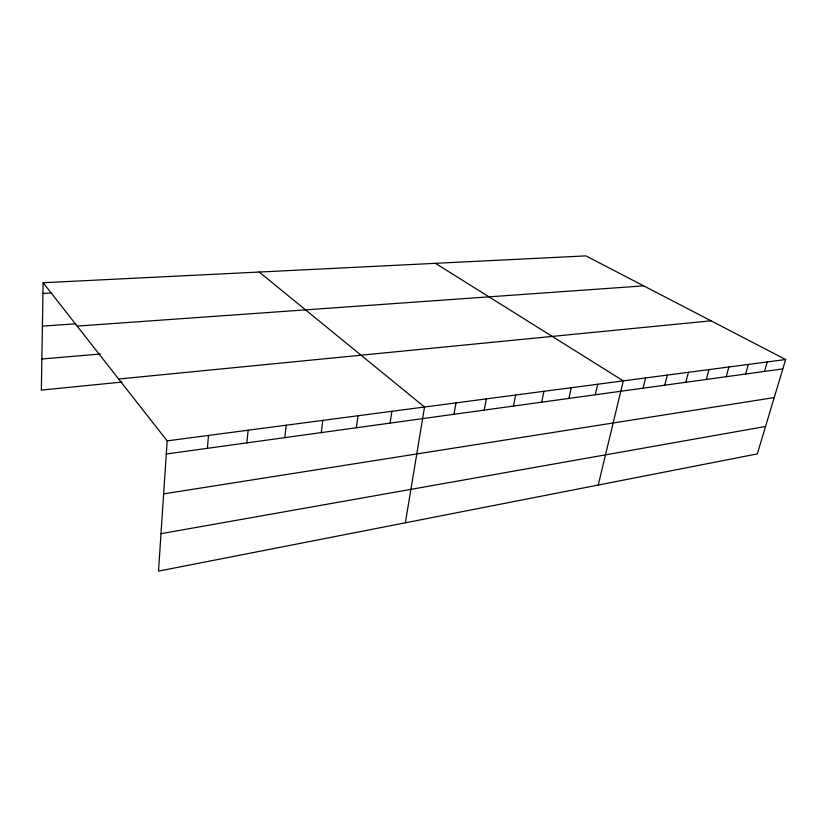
<?xml version="1.0" encoding="UTF-8"?>
<svg xmlns="http://www.w3.org/2000/svg" width="827" height="827" viewBox="0 0 827 827"><rect width="100%" height="100%" fill="white"/><g stroke="black" fill="none" stroke-linecap="round" stroke-linejoin="round"><path stroke-width="1.24" d="M43.128 282.731L167.157 440.863L158.505 571.116L757.305 453.909L785.65 359.518L585.898 255.884L43.128 282.731L41.35 390.117L121.982 382.064M207.422 448.317L208.476 435.436M246.891 442.869L248.131 430.216M284.808 437.628L286.214 425.212M321.258 432.604L322.809 420.395M356.334 427.755L358.008 415.764M390.096 423.104L391.895 411.308M405.375 522.798L424.54 407.018L259.202 272.042M453.971 414.286L455.997 402.883M484.229 410.109L486.348 398.883M513.433 406.078L515.645 395.037M541.644 402.18L543.928 391.316M568.904 398.418L571.271 387.718M595.264 394.779L597.704 384.245M598.241 485.046L623.279 380.875L435.415 263.327M643.075 388.183L645.629 377.939M664.743 385.196L667.337 375.086M685.8 382.281L688.446 372.305M706.279 379.459L708.966 369.607M726.199 376.709L728.918 366.981M745.592 374.031L748.342 364.428M764.458 371.426L767.239 361.947M160.996 533.684L765.544 426.474M163.643 493.884L774.227 397.57M166.289 453.992L782.838 368.894M167.157 440.863L785.65 359.518M118.654 379.024L711.055 320.814M41.867 358.99L100.274 354.008M42.415 326.127L75.702 323.802M77.138 326.086L643.685 285.863M42.952 293.44L51.688 292.965"/></g></svg>
